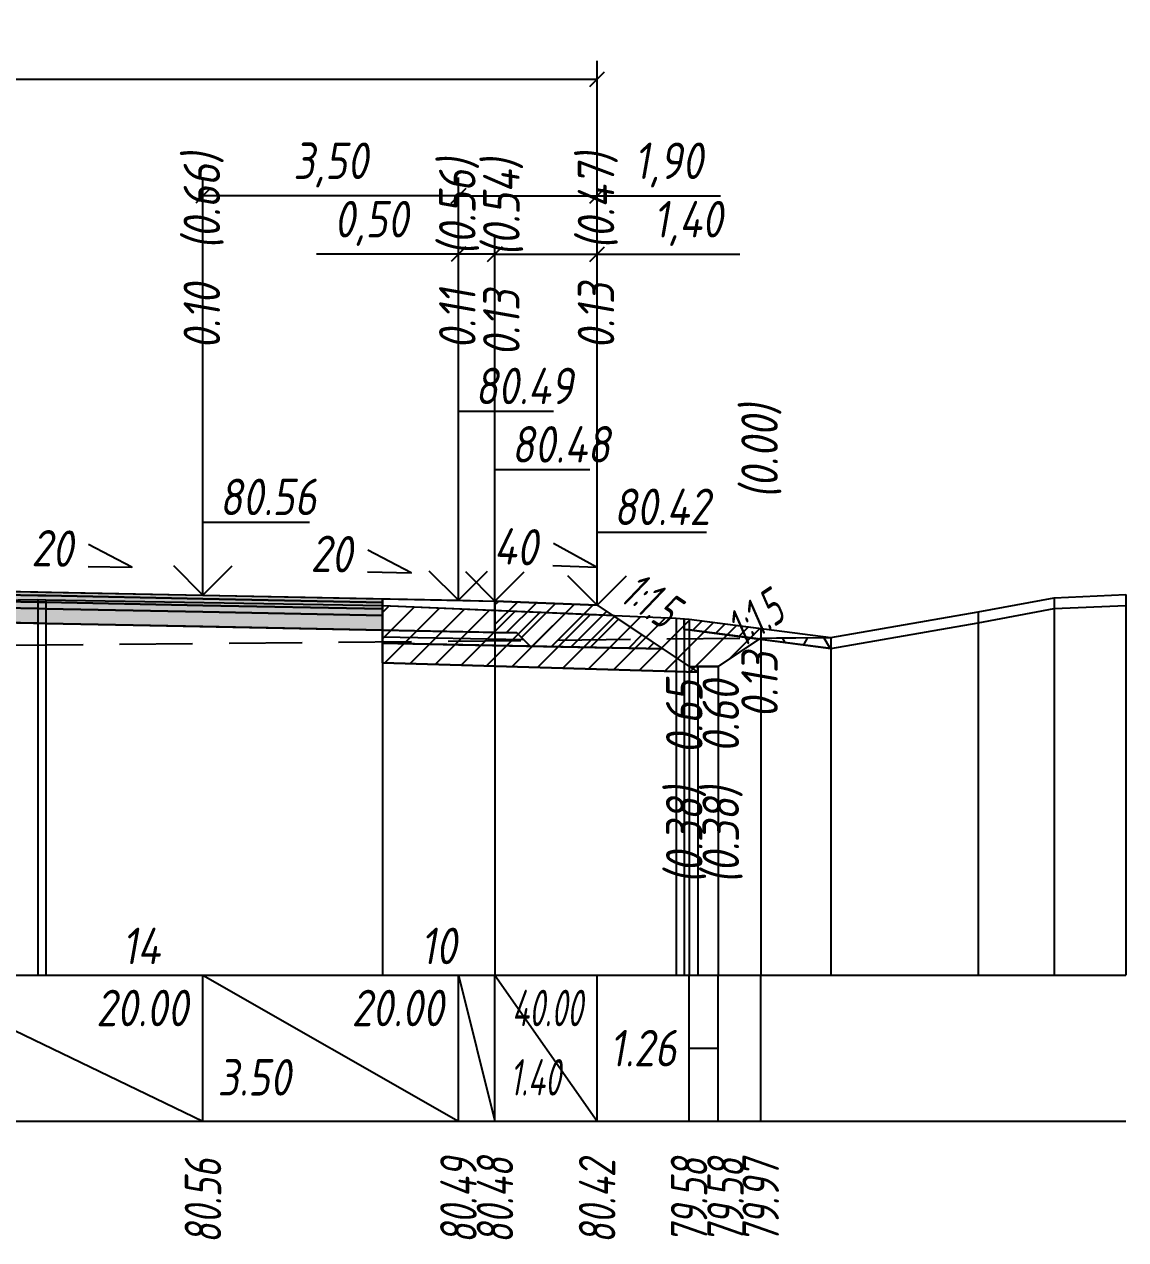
# Model space of a CAD drawing. Extents: x -717 to 1451, y -133302 to 233.
# Drawn here: x 166.3 to 241.7, y -22696.1 to -22612.9 of the extents above; entities that cross this region are included whole.
import ezdxf
from ezdxf.enums import TextEntityAlignment as Align

# ---------------------------------------------------------------- set-up
doc = ezdxf.new("R2010")
doc.units = 0
doc.linetypes.add('штриховая', pattern=[0.75, 0.5, -0.25])
for name, color, linetype in [('Интерполированный поперечник', 2, 'Continuous'), ('Код_514', 1, 'Continuous'), ('Контур_0', 7, 'Continuous'), ('Контур_2521', 7, 'Continuous'), ('Контур_2564', 7, 'Continuous'), ('Контур_2660', 7, 'Continuous'), ('Контур_2665', 7, 'Continuous'), ('Контур_400', 7, 'Continuous'), ('Контур_508', 7, 'Continuous'), ('Контур_512', 7, 'Continuous'), ('Контур_513', 7, 'Continuous'), ('Контур_818', 7, 'Continuous'), ('Красный поперечник', 1, 'Continuous'), ('Объём_2501', 7, 'Continuous'), ('Объём_2564', 7, 'Continuous'), ('Объём_2650', 7, 'Continuous'), ('Объём_2660', 7, 'Continuous'), ('Объём_2661', 7, 'Continuous'), ('Объём_2662', 7, 'Continuous'), ('Объём_2663', 7, 'Continuous'), ('Объём_2664', 7, 'Continuous'), ('Объём_2665', 7, 'Continuous'), ('Объём_2666', 7, 'Continuous'), ('Объём_2667', 7, 'Continuous'), ('Объём_2668', 7, 'Continuous'), ('Объём_2669', 7, 'Continuous'), ('Объём_2675', 7, 'Continuous'), ('Объём_2753', 7, 'Continuous'), ('Откосы', 7, 'Continuous'), ('Отметки покрытия', 7, 'Continuous'), ('Рабочие отметки', 7, 'Continuous'), ('Рабочие отметки доп.', 7, 'Continuous'), ('Слои выравнивания', 7, 'Continuous'), ('Таблица', 7, 'Continuous'), ('Уклоны проезжей части', 7, 'Continuous'), ('Черный поперечник', 3, 'Continuous')]:
    doc.layers.add(name, color=color, linetype=linetype)
for name, color, linetype, true_color in [('Контур_2540', 2, 'Continuous', 0xffff00), ('Контур_2560', 2, 'Continuous', 0xffff00), ('Контур_2561', 7, 'Continuous', 0xff8040), ('Контур_2562', 3, 'Continuous', 0x00ff00), ('Контур_2563', 7, 'Continuous', 0xff8000), ('Контур_2570', 7, 'Continuous', 0x80ff00), ('Контур_2725', 7, 'Continuous', 0x323232), ('Контур_2736', 4, 'Continuous', 0x00ffff), ('Контур_2737', 4, 'Continuous', 0x00ffff), ('Контур_2738', 4, 'Continuous', 0x00ffff), ('Контур_2739', 4, 'Continuous', 0x00ffff), ('Контур_2741', 4, 'Continuous', 0x00ffff), ('Контур_2742', 4, 'Continuous', 0x00ffff), ('Контур_2743', 4, 'Continuous', 0x00ffff), ('Контур_2744', 7, 'Continuous', 0xa4ffff), ('Контур_2745', 7, 'Continuous', 0xa4ffff), ('Контур_2747', 4, 'Continuous', 0x00ffff), ('Контур_2748', 4, 'Continuous', 0x00ffff), ('Контур_2749', 4, 'Continuous', 0x00ffff), ('Контур_2750', 4, 'Continuous', 0x00ffff), ('Контур_2751', 4, 'Continuous', 0x00ffff), ('Контур_2752', 4, 'Continuous', 0x00ffff), ('Контур_2760', 7, 'Continuous', 0x323232), ('Контур_2761', 7, 'Continuous', 0x323232), ('Контур_2762', 7, 'Continuous', 0x323232), ('Контур_2763', 7, 'Continuous', 0x323232), ('Контур_402', 7, 'Continuous', 0xff6464), ('Контур_703', 4, 'Continuous', 0x00ffff), ('Контур_705', 4, 'Continuous', 0x00ffff), ('Контур_707', 4, 'Continuous', 0x00ffff), ('Контур_720', 131, 'Continuous', 0xaaffff), ('Объём_2500', 7, 'Continuous', 0xc0c0c0), ('Объём_2520', 7, 'Continuous', 0x80ffff), ('Объём_2540', 2, 'Continuous', 0xffff00), ('Объём_2560', 2, 'Continuous', 0xffff00), ('Объём_2561', 7, 'Continuous', 0xff8040), ('Объём_2562', 3, 'Continuous', 0x00ff00), ('Объём_2563', 7, 'Continuous', 0xff8000), ('Объём_2570', 7, 'Continuous', 0x80ff00), ('Объём_2600', 7, 'Continuous', 0x808000), ('Объём_2746', 2, 'Continuous', 0xffff00)]:
    doc.layers.add(name, color=color, linetype=linetype, true_color=true_color)
doc.styles.get("Standard").update_dxf_attribs({"font": 'txt', "height": 2.5})
doc.styles.add('М', font='romand.shx', dxfattribs={"width": 0.8, "oblique": 10, "height": 2.5})
doc.dimstyles.new('ISO-25', dxfattribs={"dimtxt": 2.5, "dimasz": 2.5, "dimexe": 1.25, "dimexo": 0.625, "dimtad": 1, "dimtxsty": 'Standard', "dimcen": 2.5, "dimadec": 0, "dimazin": 0, "dimtfac": 1, "dimtmove": 0, "dimatfit": 3, "dimfxl": 1, "dimarcsym": 0})

# ---------------------------------------------------------------- blocks, each defined once
blk = doc.blocks.new('_Oblique')
at = {"color": 0, "linetype": 'ByBlock', "lineweight": -2}
blk.add_line((-0.5, -0.5), (0.5, 0.5), dxfattribs=at)
blk = doc.blocks.new('*D545')
at = {"color": 0, "lineweight": -2, "transparency": 16777216}
for p, q in [((198.517, -22651.807), (198.517, -22627.367)), ((205.517, -22652.087), (205.517, -22627.367)), ((198.517, -22628.617), (205.517, -22628.617)), ((205.517, -22628.617), (215.289, -22628.617))]:
    blk.add_line(p, q, dxfattribs=at)
at = {"layer": 'Defpoints', "color": 0, "transparency": 16777216}
for p in [(205.517, -22628.617), (198.517, -22652.432), (205.517, -22652.712)]:
    blk.add_point(p, dxfattribs=at)
at = {"color": 0, "lineweight": -2, "transparency": 16777216, "rotation": 180}
blk.add_blockref('_Oblique', (198.517, -22628.617), dxfattribs=at)
at = {"color": 0, "lineweight": -2, "transparency": 16777216}
blk.add_blockref('_Oblique', (205.517, -22628.617), dxfattribs=at)
at = {"color": 0, "transparency": 16777216, "insert": (211.749, -22626.504), "char_height": 2.5, "width": 8.75, "attachment_point": 5, "style": 'М'}
blk.add_mtext('1,40', dxfattribs=at)
blk = doc.blocks.new('*D547')
at = {"color": 0, "lineweight": -2, "transparency": 16777216}
for p, q in [((196.017, -22651.757), (196.017, -22627.367)), ((198.517, -22651.807), (198.517, -22627.367)), ((196.017, -22628.617), (186.289, -22628.617)), ((198.517, -22628.617), (196.017, -22628.617))]:
    blk.add_line(p, q, dxfattribs=at)
at = {"layer": 'Defpoints', "color": 0, "transparency": 16777216}
for p in [(198.517, -22628.617), (196.017, -22652.382), (198.517, -22652.432)]:
    blk.add_point(p, dxfattribs=at)
at = {"color": 0, "lineweight": -2, "transparency": 16777216, "rotation": 180}
blk.add_blockref('_Oblique', (196.017, -22628.617), dxfattribs=at)
at = {"color": 0, "lineweight": -2, "transparency": 16777216}
blk.add_blockref('_Oblique', (198.517, -22628.617), dxfattribs=at)
at = {"color": 0, "transparency": 16777216, "insert": (190.051, -22626.504), "char_height": 2.5, "width": 9.16667, "attachment_point": 5, "style": 'М'}
blk.add_mtext('0,50', dxfattribs=at)
blk = doc.blocks.new('*D549')
at = {"color": 0, "lineweight": -2, "transparency": 16777216}
for p, q in [((178.517, -22651.407), (178.517, -22623.367)), ((196.017, -22651.757), (196.017, -22623.367)), ((196.017, -22624.617), (178.517, -22624.617))]:
    blk.add_line(p, q, dxfattribs=at)
at = {"layer": 'Defpoints', "color": 0, "transparency": 16777216}
for p in [(178.517, -22624.617), (178.517, -22652.032), (196.017, -22652.382)]:
    blk.add_point(p, dxfattribs=at)
at = {"color": 0, "lineweight": -2, "transparency": 16777216, "rotation": 180}
blk.add_blockref('_Oblique', (178.517, -22624.617), dxfattribs=at)
at = {"color": 0, "lineweight": -2, "transparency": 16777216}
blk.add_blockref('_Oblique', (196.017, -22624.617), dxfattribs=at)
at = {"color": 0, "transparency": 16777216, "insert": (187.267, -22622.504), "char_height": 2.5, "width": 9.58333, "attachment_point": 5, "style": 'М'}
blk.add_mtext('3,50', dxfattribs=at)
blk = doc.blocks.new('*D550')
at = {"color": 0, "lineweight": -2, "transparency": 16777216}
for p, q in [((196.017, -22651.757), (196.017, -22623.367)), ((205.517, -22652.087), (205.517, -22623.367)), ((196.017, -22624.617), (205.517, -22624.617)), ((205.517, -22624.617), (213.957, -22624.617))]:
    blk.add_line(p, q, dxfattribs=at)
at = {"layer": 'Defpoints', "color": 0, "transparency": 16777216}
for p in [(196.017, -22624.617), (196.017, -22652.382), (205.517, -22652.712)]:
    blk.add_point(p, dxfattribs=at)
at = {"color": 0, "lineweight": -2, "transparency": 16777216, "rotation": 180}
blk.add_blockref('_Oblique', (196.017, -22624.617), dxfattribs=at)
at = {"color": 0, "lineweight": -2, "transparency": 16777216}
blk.add_blockref('_Oblique', (205.517, -22624.617), dxfattribs=at)
at = {"color": 0, "transparency": 16777216, "insert": (210.417, -22622.504), "char_height": 2.5, "width": 8.75, "attachment_point": 5, "style": 'М'}
blk.add_mtext('1,90', dxfattribs=at)
blk = doc.blocks.new('*D552')
at = {"color": 0, "lineweight": -2, "transparency": 16777216}
for p, q in [((110.017, -22652.087), (110.017, -22615.367)), ((205.517, -22652.087), (205.517, -22615.367)), ((110.017, -22616.617), (205.517, -22616.617))]:
    blk.add_line(p, q, dxfattribs=at)
at = {"layer": 'Defpoints', "color": 0, "transparency": 16777216}
for p in [(205.517, -22616.617), (110.017, -22652.712), (205.517, -22652.712)]:
    blk.add_point(p, dxfattribs=at)
at = {"color": 0, "lineweight": -2, "transparency": 16777216, "rotation": 180}
blk.add_blockref('_Oblique', (110.017, -22616.617), dxfattribs=at)
at = {"color": 0, "lineweight": -2, "transparency": 16777216}
blk.add_blockref('_Oblique', (205.517, -22616.617), dxfattribs=at)
at = {"color": 0, "transparency": 16777216, "insert": (157.767, -22614.504), "char_height": 2.5, "width": 10.41667, "attachment_point": 5, "style": 'М'}
blk.add_mtext('19,10', dxfattribs=at)

msp = doc.modelspace()

# ---------------------------------------------------------------- hatches: boundary and pattern name
at = {"layer": 'Объём_2563'}
h = msp.add_hatch(dxfattribs=at)
h.set_pattern_fill('ANSI31', color=256, scale=0.3)
h.paths.add_polyline_path([(200.936, -22655.468), (200.017, -22654.55), (198.517, -22654.52), (198.517, -22652.37), (205.517, -22652.65), (210.017, -22655.65)])
at = {"layer": 'Объём_2570'}
h = msp.add_hatch(dxfattribs=at)
h.set_pattern_fill('ANSI31', color=256, scale=0.2)
h.paths.add_polyline_path([(211.815, -22653.605), (216.72, -22654.242), (216.72, -22654.992), (211.815, -22654.355), (211.484, -22654.333), (211.484, -22653.583)])
at = {"layer": 'Объём_2600'}
h = msp.add_hatch(dxfattribs=at)
h.set_pattern_fill('ANSI31', color=6, scale=0.4)
h.paths.add_polyline_path([(213.814, -22656.848), (212.409, -22656.848), (212.409, -22657.244), (190.812, -22656.596), (190.812, -22652.667), (210.936, -22653.539), (211.484, -22653.583), (211.484, -22654.333), (211.815, -22654.355), (216.618, -22654.978)])
h = msp.add_hatch(dxfattribs=at)
h.set_pattern_fill('HONEY', color=5, scale=0.3)
h.paths.add_polyline_path([(216.72, -22654.911), (221.52, -22654.865), (221.52, -22655.615), (216.618, -22654.978)])
at = {"layer": 'Слои выравнивания'}
for color, points in [(2, [(157.767, -22651.555), (162.486, -22651.649), (167.21, -22651.743), (167.76, -22651.754), (178.517, -22651.97), (190.812, -22652.216), (190.812, -22652.466), (178.517, -22652.22), (167.76, -22652.004), (167.21, -22651.993), (162.486, -22651.899), (157.767, -22651.805)]), (3, [(157.767, -22651.805), (162.486, -22651.899), (167.21, -22651.993), (167.76, -22652.004), (178.517, -22652.22), (190.812, -22652.466), (190.812, -22652.916), (178.517, -22652.67), (167.76, -22652.454), (167.21, -22652.443), (162.486, -22652.349), (157.767, -22652.255)]), (4, [(157.767, -22652.255), (162.486, -22652.349), (167.21, -22652.443), (167.76, -22652.454), (178.517, -22652.67), (190.812, -22652.916), (190.812, -22653.366), (178.517, -22653.12), (167.76, -22652.904), (167.21, -22652.893), (162.486, -22652.799), (157.767, -22652.705)]), (5, [(157.767, -22652.705), (162.486, -22652.799), (167.21, -22652.893), (167.76, -22652.904), (178.517, -22653.12), (190.812, -22653.366), (190.812, -22654.366), (178.517, -22654.12), (167.76, -22653.904), (167.21, -22653.893), (162.486, -22653.799), (157.767, -22653.705)])]:
    msp.add_hatch(color=color, dxfattribs=at).paths.add_polyline_path(points)

# ---------------------------------------------------------------- linework, layer by layer
at = {"layer": 'Интерполированный поперечник', "linetype": 'штриховая', "ltscale": 10, "flags": 128}
msp.add_lwpolyline([(105.305, -22655.965), (221.52, -22654.865)], dxfattribs=at)
at = {"layer": 'Код_514'}
for p, q in [((157.767, -22678), (178.517, -22688)), ((178.517, -22688), (178.517, -22678)), ((178.517, -22678), (196.017, -22688)), ((196.017, -22688), (196.017, -22678)), ((196.017, -22678), (198.517, -22688)), ((198.517, -22688), (198.517, -22678)), ((198.517, -22678), (205.517, -22688)), ((205.517, -22688), (205.517, -22678)), ((211.814, -22688), (211.814, -22678)), ((213.814, -22688), (213.814, -22678)), ((216.72, -22688), (216.72, -22678)), ((211.814, -22683), (213.814, -22683))]:
    msp.add_line(p, q, dxfattribs=at)
at = {"layer": 'Контур_0', "flags": 128}
for points in [[(190.812, -22652.216), (198.517, -22652.37), (198.517, -22654.52), (190.812, -22654.366), (190.812, -22652.216), (190.812, -22652.216)], [(205.517, -22652.65), (209.018, -22654.984), (209.018, -22654.984), (209.018, -22654.984), (209.018, -22654.984), (209.018, -22654.984), (209.018, -22654.984), (209.018, -22654.984), (209.018, -22654.984), (209.018, -22654.984), (209.018, -22654.984), (209.018, -22654.984), (209.018, -22654.984), (209.018, -22654.984), (209.018, -22654.984), (211.814, -22656.848)], [(205.517, -22652.65), (209.018, -22654.984), (209.018, -22654.984), (209.018, -22654.984), (209.018, -22654.984), (209.018, -22654.984), (209.018, -22654.984), (209.018, -22654.984), (209.018, -22654.984), (209.018, -22654.984), (209.018, -22654.984), (209.018, -22654.984), (209.018, -22654.984), (209.018, -22654.984), (209.018, -22654.984), (211.814, -22656.848), (213.814, -22656.848), (216.72, -22654.911), (216.72, -22654.911), (216.72, -22654.911), (216.72, -22654.911), (216.72, -22654.911), (216.72, -22654.911), (216.72, -22654.911), (216.72, -22654.911), (216.72, -22654.911), (216.72, -22654.911), (216.72, -22654.911), (216.72, -22654.911), (216.72, -22654.911)], [(198.517, -22655.42), (190.812, -22655.266), (190.812, -22654.366), (200.017, -22654.55), (200.936, -22655.468), (198.517, -22655.42), (198.517, -22655.42)], [(198.517, -22654.52), (200.017, -22654.55), (200.936, -22655.468), (210.017, -22655.65)]]:
    msp.add_lwpolyline(points, dxfattribs=at)
at = {"layer": 'Контур_2521', "color": 250, "flags": 128}
msp.add_lwpolyline([(190.812, -22654.816), (200.476, -22655.009)], dxfattribs=at)
at = {"layer": 'Контур_2540', "flags": 128}
msp.add_lwpolyline([(196.017, -22655.37), (210.017, -22655.65), (212.409, -22657.244), (190.812, -22656.596), (190.812, -22655.266), (196.017, -22655.37), (196.017, -22655.37)], dxfattribs=at)
at = {"layer": 'Контур_2560', "flags": 128}
msp.add_lwpolyline([(198.517, -22652.37), (205.517, -22652.65), (205.517, -22652.65), (205.517, -22652.65)], dxfattribs=at)
at = {"layer": 'Контур_2561', "flags": 128}
msp.add_lwpolyline([(198.517, -22652.37), (198.517, -22652.37), (205.517, -22652.65), (205.517, -22652.65), (198.517, -22652.37)], dxfattribs=at)
at = {"layer": 'Контур_2562', "flags": 128}
msp.add_lwpolyline([(205.517, -22652.65), (205.517, -22652.65), (205.517, -22652.65), (205.517, -22652.65), (205.517, -22652.65)], dxfattribs=at)
at = {"layer": 'Контур_2563', "flags": 128}
msp.add_lwpolyline([(200.936, -22655.468), (200.017, -22654.55), (198.517, -22654.52), (198.517, -22652.37), (205.517, -22652.65), (210.017, -22655.65), (200.936, -22655.468), (200.936, -22655.468)], dxfattribs=at)
at = {"layer": 'Контур_2564', "flags": 128}
msp.add_lwpolyline([(198.517, -22652.37), (205.517, -22652.65)], dxfattribs=at)
at = {"layer": 'Контур_2570', "flags": 128}
msp.add_lwpolyline([(80, -22658.75), (84.953, -22658.539), (100.752, -22657.15), (105.305, -22656.715), (105.305, -22656.715), (107.113, -22656.434), (118.043, -22654.621), (119.331, -22654.422), (119.331, -22653.672), (142.821, -22652.68), (142.895, -22652.676), (157.767, -22652.428), (167.21, -22652.27), (167.76, -22652.281), (190.812, -22652.667), (210.936, -22653.539), (211.484, -22653.583), (211.484, -22654.333), (211.815, -22654.355), (221.52, -22655.615), (221.52, -22655.615), (231.625, -22653.868), (236.819, -22652.892), (241.72, -22652.68)], dxfattribs=at)
at = {"layer": 'Контур_2660', "flags": 128}
msp.add_lwpolyline([(190.812, -22656.596), (212.409, -22657.244)], dxfattribs=at)
at = {"layer": 'Контур_2665', "flags": 128}
msp.add_lwpolyline([(205.517, -22652.65), (205.517, -22652.65)], dxfattribs=at)
at = {"layer": 'Контур_2725', "flags": 128}
msp.add_lwpolyline([(142.895, -22654.002), (157.767, -22653.705), (162.486, -22653.799), (167.21, -22653.893), (167.76, -22653.904), (178.517, -22654.12), (190.812, -22654.366)], dxfattribs=at)
at = {"layer": 'Контур_2736', "flags": 128}
for points in [[(205.517, -22652.65), (209.018, -22654.984)], [(209.018, -22654.984), (211.814, -22656.848)]]:
    msp.add_lwpolyline(points, dxfattribs=at)
at = {"layer": 'Контур_2737', "flags": 128}
msp.add_lwpolyline([(209.018, -22654.984), (209.018, -22654.984)], dxfattribs=at)
at = {"layer": 'Контур_2738', "flags": 128}
msp.add_lwpolyline([(209.018, -22654.984), (209.018, -22654.984)], dxfattribs=at)
at = {"layer": 'Контур_2739', "flags": 128}
msp.add_lwpolyline([(209.018, -22654.984), (209.018, -22654.984)], dxfattribs=at)
at = {"layer": 'Контур_2741', "flags": 128}
msp.add_lwpolyline([(216.72, -22654.911), (216.72, -22654.911)], dxfattribs=at)
at = {"layer": 'Контур_2742', "flags": 128}
msp.add_lwpolyline([(216.72, -22654.911), (216.72, -22654.911)], dxfattribs=at)
at = {"layer": 'Контур_2743', "flags": 128}
msp.add_lwpolyline([(216.72, -22654.911), (216.72, -22654.911)], dxfattribs=at)
at = {"layer": 'Контур_2744', "flags": 128}
msp.add_lwpolyline([(216.72, -22654.911), (216.72, -22654.911)], dxfattribs=at)
msp.add_lwpolyline([(216.72, -22654.911), (216.72, -22654.911)], dxfattribs=at)
msp.add_lwpolyline([(216.72, -22654.911), (216.72, -22654.911)], dxfattribs=at)
msp.add_lwpolyline([(216.72, -22654.911), (216.72, -22654.911)], dxfattribs=at)
msp.add_lwpolyline([(216.72, -22654.911), (216.72, -22654.911)], dxfattribs=at)
msp.add_lwpolyline([(216.72, -22654.911), (216.72, -22654.911)], dxfattribs=at)
at = {"layer": 'Контур_2745', "flags": 128}
msp.add_lwpolyline([(209.018, -22654.984), (209.018, -22654.984)], dxfattribs=at)
msp.add_lwpolyline([(209.018, -22654.984), (209.018, -22654.984)], dxfattribs=at)
msp.add_lwpolyline([(209.018, -22654.984), (209.018, -22654.984)], dxfattribs=at)
msp.add_lwpolyline([(209.018, -22654.984), (209.018, -22654.984)], dxfattribs=at)
msp.add_lwpolyline([(209.018, -22654.984), (209.018, -22654.984)], dxfattribs=at)
msp.add_lwpolyline([(209.018, -22654.984), (209.018, -22654.984)], dxfattribs=at)
at = {"layer": 'Контур_2747', "flags": 128}
msp.add_lwpolyline([(209.018, -22654.984), (209.018, -22654.984)], dxfattribs=at)
at = {"layer": 'Контур_2748', "flags": 128}
msp.add_lwpolyline([(209.018, -22654.984), (209.018, -22654.984)], dxfattribs=at)
at = {"layer": 'Контур_2749', "flags": 128}
msp.add_lwpolyline([(209.018, -22654.984), (209.018, -22654.984)], dxfattribs=at)
at = {"layer": 'Контур_2750', "flags": 128}
msp.add_lwpolyline([(216.72, -22654.911), (216.72, -22654.911)], dxfattribs=at)
at = {"layer": 'Контур_2751', "flags": 128}
msp.add_lwpolyline([(216.72, -22654.911), (216.72, -22654.911)], dxfattribs=at)
at = {"layer": 'Контур_2752', "flags": 128}
msp.add_lwpolyline([(216.72, -22654.911), (216.72, -22654.911)], dxfattribs=at)
at = {"layer": 'Контур_2760', "flags": 128}
msp.add_lwpolyline([(142.895, -22651.852), (157.767, -22651.555), (162.486, -22651.649), (167.21, -22651.743), (167.76, -22651.754), (178.517, -22651.97), (190.812, -22652.216)], dxfattribs=at)
at = {"layer": 'Контур_2761', "flags": 128}
msp.add_lwpolyline([(142.895, -22652.102), (157.767, -22651.805), (162.486, -22651.899), (167.21, -22651.993), (167.76, -22652.004), (178.517, -22652.22), (190.812, -22652.466)], dxfattribs=at)
at = {"layer": 'Контур_2762', "flags": 128}
msp.add_lwpolyline([(142.895, -22652.552), (157.767, -22652.255), (162.486, -22652.349), (167.21, -22652.443), (167.76, -22652.454), (178.517, -22652.67), (190.812, -22652.916)], dxfattribs=at)
at = {"layer": 'Контур_2763', "flags": 128}
msp.add_lwpolyline([(142.895, -22653.002), (157.767, -22652.705), (162.486, -22652.799), (167.21, -22652.893), (167.76, -22652.904), (178.517, -22653.12), (190.812, -22653.366)], dxfattribs=at)
at = {"layer": 'Контур_400', "flags": 128}
msp.add_lwpolyline([(157.767, -22651.555), (178.517, -22651.97), (196.017, -22652.32), (196.017, -22652.32), (196.017, -22652.32), (196.017, -22652.32), (196.017, -22652.32), (196.017, -22652.32), (198.517, -22652.37)], dxfattribs=at)
at = {"layer": 'Контур_402', "flags": 128}
msp.add_lwpolyline([(105, -22657.188), (142.895, -22656.051), (142.895, -22654.002), (157.767, -22653.705), (190.812, -22654.366), (190.812, -22656.596), (212.409, -22657.244)], dxfattribs=at)
at = {"layer": 'Контур_508', "flags": 128}
msp.add_lwpolyline([(105, -22657.188), (142.895, -22656.051), (142.895, -22654.002), (157.767, -22653.705), (190.812, -22654.366), (190.812, -22656.596), (212.409, -22657.244), (212.409, -22656.848), (213.814, -22656.848), (216.72, -22654.911)], dxfattribs=at)
at = {"layer": 'Контур_512', "flags": 128}
msp.add_lwpolyline([(190.812, -22656.596), (212.409, -22657.244), (212.409, -22656.848), (213.814, -22656.848), (216.72, -22654.911)], dxfattribs=at)
at = {"layer": 'Контур_513', "flags": 128}
msp.add_lwpolyline([(105, -22657.188), (142.895, -22656.051), (142.895, -22654.002), (157.767, -22653.705), (190.812, -22654.366), (190.812, -22656.596), (212.409, -22657.244), (212.409, -22656.848), (213.814, -22656.848), (216.72, -22654.911)], dxfattribs=at)
at = {"layer": 'Контур_703', "flags": 128}
msp.add_lwpolyline([(205.517, -22652.65), (209.018, -22654.984)], dxfattribs=at)
at = {"layer": 'Контур_705', "flags": 128}
msp.add_lwpolyline([(209.018, -22654.984), (209.018, -22654.984)], dxfattribs=at)
at = {"layer": 'Контур_707', "flags": 128}
msp.add_lwpolyline([(213.814, -22656.848), (216.72, -22654.911)], dxfattribs=at)
at = {"layer": 'Контур_720', "flags": 128}
msp.add_lwpolyline([(211.814, -22656.848), (213.814, -22656.848)], dxfattribs=at)
at = {"layer": 'Контур_818', "flags": 128}
msp.add_lwpolyline([(105, -22656.744), (105.305, -22656.715), (105.305, -22656.715), (107.113, -22656.434), (118.043, -22654.621), (119.331, -22654.422), (119.331, -22653.672), (142.821, -22652.68), (142.895, -22652.676), (157.767, -22652.428), (167.21, -22652.27), (167.76, -22652.281), (190.812, -22652.667), (210.936, -22653.539), (211.484, -22653.583), (211.484, -22654.333), (211.815, -22654.355), (216.72, -22654.992)], dxfattribs=at)
at = {"layer": 'Красный поперечник'}
for p, q in [((157.767, -22651.555), (178.517, -22651.97)), ((178.517, -22651.97), (196.017, -22652.32)), ((196.017, -22652.32), (198.517, -22652.37)), ((198.517, -22652.37), (205.517, -22652.65)), ((205.517, -22652.65), (211.814, -22656.848)), ((213.814, -22656.848), (216.72, -22654.911)), ((216.72, -22654.911), (216.72, -22678)), ((190.812, -22656.596), (190.812, -22678)), ((211.814, -22656.848), (213.814, -22656.848)), ((212.409, -22656.848), (212.409, -22678)), ((212.409, -22657.244), (212.409, -22678)), ((213.814, -22656.848), (213.814, -22678))]:
    msp.add_line(p, q, dxfattribs=at)
at = {"layer": 'Объём_2500', "flags": 128}
msp.add_lwpolyline([(190.812, -22652.216), (198.517, -22652.37), (198.517, -22654.52), (190.812, -22654.366), (190.812, -22652.216), (190.812, -22652.216)], dxfattribs=at)
at = {"layer": 'Объём_2501', "flags": 128}
msp.add_lwpolyline([(157.767, -22651.555), (178.517, -22651.97), (196.017, -22652.32), (196.017, -22652.32), (196.017, -22652.32), (196.017, -22652.32), (196.017, -22652.32), (196.017, -22652.32), (198.517, -22652.37)], dxfattribs=at)
at = {"layer": 'Объём_2520', "color": 250, "flags": 128}
msp.add_lwpolyline([(198.517, -22655.42), (190.812, -22655.266), (190.812, -22654.366), (200.017, -22654.55), (200.936, -22655.468), (198.517, -22655.42), (198.517, -22655.42)], dxfattribs=at)
at = {"layer": 'Объём_2540', "flags": 128}
msp.add_lwpolyline([(196.017, -22655.37), (210.017, -22655.65), (212.409, -22657.244), (190.812, -22656.596), (190.812, -22655.266), (196.017, -22655.37), (196.017, -22655.37)], dxfattribs=at)
at = {"layer": 'Объём_2560', "flags": 128}
msp.add_lwpolyline([(198.517, -22652.37), (205.517, -22652.65), (205.517, -22652.65), (205.517, -22652.65)], dxfattribs=at)
at = {"layer": 'Объём_2561', "flags": 128}
msp.add_lwpolyline([(198.517, -22652.37), (198.517, -22652.37), (205.517, -22652.65), (205.517, -22652.65), (198.517, -22652.37)], dxfattribs=at)
at = {"layer": 'Объём_2562', "flags": 128}
msp.add_lwpolyline([(205.517, -22652.65), (205.517, -22652.65), (205.517, -22652.65), (205.517, -22652.65), (205.517, -22652.65)], dxfattribs=at)
at = {"layer": 'Объём_2563', "color": 250, "flags": 128}
msp.add_lwpolyline([(200.936, -22655.468), (200.017, -22654.55), (198.517, -22654.52), (198.517, -22652.37), (205.517, -22652.65), (210.017, -22655.65), (200.936, -22655.468), (200.936, -22655.468)], dxfattribs=at)
at = {"layer": 'Объём_2564', "flags": 128}
msp.add_lwpolyline([(198.517, -22652.37), (205.517, -22652.65)], dxfattribs=at)
at = {"layer": 'Объём_2570', "flags": 128}
msp.add_lwpolyline([(211.815, -22653.605), (216.72, -22654.242), (216.72, -22654.992), (211.815, -22654.355), (211.484, -22654.333), (211.484, -22653.583), (211.815, -22653.605), (211.815, -22653.605)], dxfattribs=at)
at = {"layer": 'Объём_2600', "color": 5, "flags": 128}
msp.add_lwpolyline([(216.72, -22654.911), (221.52, -22654.865), (221.52, -22655.615), (216.618, -22654.978), (216.72, -22654.911), (216.72, -22654.911)], dxfattribs=at)
at = {"layer": 'Объём_2650', "color": 6, "flags": 128}
msp.add_lwpolyline([(213.814, -22656.848), (212.409, -22656.848), (212.409, -22657.244), (190.812, -22656.596), (190.812, -22652.667), (210.936, -22653.539), (211.484, -22653.583), (211.484, -22654.333), (211.815, -22654.355), (216.618, -22654.978), (213.814, -22656.848), (213.814, -22656.848)], dxfattribs=at)
at = {"layer": 'Объём_2660', "flags": 128}
msp.add_lwpolyline([(190.812, -22656.596), (212.409, -22657.244)], dxfattribs=at)
at = {"layer": 'Объём_2661', "flags": 128}
msp.add_lwpolyline([(205.517, -22652.65), (209.018, -22654.984), (211.814, -22656.848)], dxfattribs=at)
at = {"layer": 'Объём_2662', "flags": 128}
msp.add_lwpolyline([(213.814, -22656.848), (216.72, -22654.911)], dxfattribs=at)
at = {"layer": 'Объём_2663', "flags": 128}
msp.add_lwpolyline([(211.814, -22656.848), (213.814, -22656.848)], dxfattribs=at)
at = {"layer": 'Объём_2664', "flags": 128}
msp.add_lwpolyline([(211.814, -22656.848), (213.814, -22656.848)], dxfattribs=at)
at = {"layer": 'Объём_2665', "flags": 128}
msp.add_lwpolyline([(205.517, -22652.65), (205.517, -22652.65)], dxfattribs=at)
at = {"layer": 'Объём_2666', "flags": 128}
for points in [[(205.517, -22652.65), (209.018, -22654.984)], [(209.018, -22654.984), (211.814, -22656.848)]]:
    msp.add_lwpolyline(points, dxfattribs=at)
at = {"layer": 'Объём_2667', "flags": 128}
for points in [[(209.018, -22654.984), (209.018, -22654.984)], [(216.72, -22654.911), (216.72, -22654.911)]]:
    msp.add_lwpolyline(points, dxfattribs=at)
at = {"layer": 'Объём_2668', "flags": 128}
for points in [[(209.018, -22654.984), (209.018, -22654.984)], [(216.72, -22654.911), (216.72, -22654.911)]]:
    msp.add_lwpolyline(points, dxfattribs=at)
at = {"layer": 'Объём_2669', "flags": 128}
for points in [[(209.018, -22654.984), (209.018, -22654.984)], [(216.72, -22654.911), (216.72, -22654.911)]]:
    msp.add_lwpolyline(points, dxfattribs=at)
at = {"layer": 'Объём_2675', "flags": 128}
for points in [[(209.018, -22654.984), (209.018, -22654.984)], [(209.018, -22654.984), (209.018, -22654.984)], [(209.018, -22654.984), (209.018, -22654.984)], [(209.018, -22654.984), (209.018, -22654.984)], [(209.018, -22654.984), (209.018, -22654.984)], [(209.018, -22654.984), (209.018, -22654.984)], [(216.72, -22654.911), (216.72, -22654.911)], [(216.72, -22654.911), (216.72, -22654.911)], [(216.72, -22654.911), (216.72, -22654.911)], [(216.72, -22654.911), (216.72, -22654.911)], [(216.72, -22654.911), (216.72, -22654.911)], [(216.72, -22654.911), (216.72, -22654.911)]]:
    msp.add_lwpolyline(points, dxfattribs=at)
at = {"layer": 'Объём_2746', "flags": 128}
msp.add_lwpolyline([(212.409, -22657.244), (190.812, -22656.596), (190.812, -22652.667), (206.567, -22653.35), (211.814, -22656.848), (212.409, -22656.848), (212.409, -22657.244), (212.409, -22657.244)], dxfattribs=at)
at = {"layer": 'Объём_2753', "flags": 128}
msp.add_lwpolyline([(190.812, -22652.216), (190.812, -22652.216)], dxfattribs=at)
at = {"layer": 'Откосы', "color": 1, "flags": 128}
for points in [[(170.655, -22649.995), (173.655, -22650.055), (170.685, -22648.496)], [(189.78, -22650.378), (192.78, -22650.438), (189.81, -22648.878)], [(202.474, -22649.928), (205.471, -22650.048), (202.534, -22648.429)]]:
    msp.add_lwpolyline(points, dxfattribs=at)
at = {"layer": 'Отметки покрытия', "color": 1}
for p, q in [((196.017, -22652.32), (196.017, -22639.37)), ((196.017, -22639.37), (202.517, -22639.37)), ((198.517, -22652.37), (198.517, -22643.37)), ((198.517, -22643.37), (205.017, -22643.37)), ((178.517, -22651.97), (178.517, -22646.97)), ((178.517, -22646.97), (185.817, -22646.97)), ((205.517, -22652.65), (205.517, -22647.65)), ((205.517, -22647.65), (213.017, -22647.65)), ((178.517, -22651.97), (176.517, -22649.97)), ((178.517, -22651.97), (180.517, -22649.97)), ((196.017, -22652.32), (194.017, -22650.32)), ((196.017, -22652.32), (198.017, -22650.32)), ((198.517, -22652.37), (196.517, -22650.37)), ((198.517, -22652.37), (200.517, -22650.37)), ((205.517, -22652.65), (203.517, -22650.65)), ((205.517, -22652.65), (207.517, -22650.65))]:
    msp.add_line(p, q, dxfattribs=at)
at = {"layer": 'Слои выравнивания'}
for p, q in [((190.812, -22652.216), (190.812, -22678)), ((198.517, -22652.37), (198.517, -22678))]:
    msp.add_line(p, q, dxfattribs=at)
at = {"layer": 'Слои выравнивания', "color": 2, "flags": 128}
msp.add_lwpolyline([(157.767, -22651.555), (162.486, -22651.649), (167.21, -22651.743), (167.76, -22651.754), (178.517, -22651.97), (190.812, -22652.216), (190.812, -22652.466), (178.517, -22652.22), (167.76, -22652.004), (167.21, -22651.993), (162.486, -22651.899), (157.767, -22651.805)], close=True, dxfattribs=at)
at = {"layer": 'Слои выравнивания', "color": 3, "flags": 128}
msp.add_lwpolyline([(157.767, -22651.805), (162.486, -22651.899), (167.21, -22651.993), (167.76, -22652.004), (178.517, -22652.22), (190.812, -22652.466), (190.812, -22652.916), (178.517, -22652.67), (167.76, -22652.454), (167.21, -22652.443), (162.486, -22652.349), (157.767, -22652.255)], close=True, dxfattribs=at)
at = {"layer": 'Слои выравнивания', "color": 4, "flags": 128}
msp.add_lwpolyline([(157.767, -22652.255), (162.486, -22652.349), (167.21, -22652.443), (167.76, -22652.454), (178.517, -22652.67), (190.812, -22652.916), (190.812, -22653.366), (178.517, -22653.12), (167.76, -22652.904), (167.21, -22652.893), (162.486, -22652.799), (157.767, -22652.705)], close=True, dxfattribs=at)
at = {"layer": 'Слои выравнивания', "color": 5, "flags": 128}
msp.add_lwpolyline([(157.767, -22652.705), (162.486, -22652.799), (167.21, -22652.893), (167.76, -22652.904), (178.517, -22653.12), (190.812, -22653.366), (190.812, -22654.366), (178.517, -22654.12), (167.76, -22653.904), (167.21, -22653.893), (162.486, -22653.799), (157.767, -22653.705)], close=True, dxfattribs=at)
at = {"layer": 'Таблица'}
for p, q in [((80, -22678), (241.72, -22678)), ((80, -22688), (241.72, -22688))]:
    msp.add_line(p, q, dxfattribs=at)
at = {"layer": 'Черный поперечник', "color": 7}
for p, q in [((167.21, -22652.27), (167.21, -22678)), ((167.76, -22652.281), (167.76, -22678)), ((236.819, -22652.142), (236.819, -22678)), ((241.72, -22651.93), (241.72, -22678)), ((190.812, -22652.667), (190.812, -22678)), ((231.625, -22653.118), (231.625, -22678)), ((210.936, -22653.539), (210.936, -22678)), ((211.484, -22653.583), (211.484, -22678)), ((211.815, -22653.605), (211.815, -22678)), ((221.52, -22654.865), (221.52, -22678))]:
    msp.add_line(p, q, dxfattribs=at)
at = {"layer": 'Черный поперечник', "flags": 128}
msp.add_lwpolyline([(80, -22658), (84.953, -22657.789), (100.752, -22656.4), (105.305, -22655.965), (107.113, -22655.684), (118.043, -22653.871), (119.331, -22653.672), (142.821, -22652.68), (142.895, -22652.676), (157.767, -22652.428), (167.21, -22652.27), (167.76, -22652.281), (190.812, -22652.667), (210.936, -22653.539), (211.484, -22653.583), (211.815, -22653.605), (221.52, -22654.865), (231.625, -22653.118), (236.819, -22652.142), (241.72, -22651.93)], dxfattribs=at)

# ---------------------------------------------------------------- texts
at = {"layer": 'Код_514', "style": 'М', "oblique": 10}
for s, width, p in [('20.00', 0.8, (177.517, -22679)), ('20.00', 0.8, (195.017, -22679)), ('40.00', 0.6, (204.517, -22679))]:
    msp.add_text(s, height=2.5, dxfattribs=dict(at, width=width)).set_placement(p, align=Align.TOP_RIGHT)
at = {"layer": 'Код_514', "style": 'М', "oblique": 10, "width": 0.8}
msp.add_text('1.26', height=2.5, dxfattribs=at).set_placement((208.666, -22683), align=Align.MIDDLE_CENTER)
at = {"layer": 'Код_514', "style": 'М', "oblique": 10}
for s, width, p in [('3.50', 0.8, (179.517, -22687)), ('1.40', 0.6, (199.517, -22687))]:
    msp.add_text(s, height=2.5, dxfattribs=dict(at, width=width)).set_placement(p, align=Align.BOTTOM_LEFT)
at = {"layer": 'Код_514', "style": 'М', "oblique": 10, "width": 0.7}
for s, p in [('80.56', (178.517, -22696.382)), ('80.49', (196.017, -22696.382)), ('80.48', (198.517, -22696.382)), ('80.42', (205.517, -22696.382)), ('79.58', (211.814, -22696.382)), ('79.58', (214.314, -22696.382)), ('79.97', (216.72, -22696.382))]:
    msp.add_text(s, height=2.5, rotation=90, dxfattribs=at).set_placement(p, align=Align.MIDDLE_LEFT)
at = {"layer": 'Отметки покрытия', "color": 1, "style": 'М', "oblique": 10, "width": 0.8}
for s, p in [('80.49', (197.158, -22639.638)), ('80.48', (199.658, -22643.638)), ('80.56', (179.658, -22647.238)), ('80.42', (206.658, -22647.918))]:
    msp.add_text(s, height=2.5, dxfattribs=at).set_placement(p, align=Align.BOTTOM_LEFT)
at = {"layer": 'Рабочие отметки', "color": 1, "style": 'М', "oblique": 10, "width": 0.8}
for s, p in [('0.10', (178.439, -22635.12)), ('0.13', (205.439, -22635.12)), ('0.11', (195.939, -22635.12)), ('0.13', (198.956, -22635.593))]:
    msp.add_text(s, height=2.5, rotation=90, dxfattribs=at).set_placement(p, align=Align.MIDDLE_LEFT)
for s, p in [('0.13', (216.642, -22655.842)), ('0.65', (211.486, -22657.779)), ('0.60', (213.986, -22657.779))]:
    msp.add_text(s, height=2.5, rotation=90, dxfattribs=at).set_placement(p, align=Align.MIDDLE_RIGHT)
at = {"layer": 'Рабочие отметки доп.', "color": 1, "style": 'М', "oblique": 10, "width": 0.8}
for s, p in [('(0.66)', (178.439, -22628.27)), ('(0.47)', (205.439, -22628.27)), ('(0.56)', (195.939, -22628.67)), ('(0.54)', (198.956, -22628.743)), ('(0.00)', (216.642, -22645.342))]:
    msp.add_text(s, height=2.5, rotation=90, dxfattribs=at).set_placement(p, align=Align.MIDDLE_LEFT)
for p in [(211.486, -22665.079), (213.986, -22665.079)]:
    msp.add_text('(0.38)', height=2.5, rotation=90, dxfattribs=at).set_placement(p, align=Align.MIDDLE_RIGHT)
at = {"layer": 'Слои выравнивания', "style": 'М', "oblique": 10, "width": 0.8}
for s, p in [('14', (174.29, -22678)), ('10', (194.665, -22678))]:
    msp.add_text(s, height=2.5, dxfattribs=at).set_placement(p, align=Align.BOTTOM_CENTER)
at = {"layer": 'Уклоны проезжей части', "color": 1, "style": 'М', "oblique": 10}
for s, rotation, width, p in [('20', 358.85423, 0.8, (168.162, -22650.762)), ('20', 358.85423, 0.8, (187.287, -22651.145)), ('40', 357.70938, 0.8, (199.882, -22650.644)), ('1:1.5', 326.30994, 0.6, (208.082, -22653.968)), ('1:1.5', 33.69007, 0.6, (217.449, -22655.2))]:
    msp.add_text(s, height=2.5, rotation=rotation, dxfattribs=dict(at, width=width)).set_placement(p, align=Align.BOTTOM_CENTER)

# ---------------------------------------------------------------- dimensions: what is measured, and where the dimension line sits
at = {"color": 5}
dim = msp.add_linear_dim(base=(205.517, -22616.617), p1=(110.017, -22652.712), p2=(205.517, -22652.712), angle=180, dimstyle='ISO-25', override={"dimasz": 1, "dimlfac": 0.2, "dimzin": 0, "dimtxsty": 'М', "dimblk1": 'Oblique', "dimblk2": 'Oblique', "dimsah": 1}, dxfattribs=at)
dim.commit()
dim.dimension.update_dxf_attribs({"geometry": '*D552', "text_midpoint": (157.767, -22614.504)})
dim = msp.add_linear_dim(base=(178.517, -22624.617), p1=(196.017, -22652.382), p2=(178.517, -22652.032), dimstyle='ISO-25', override={"dimasz": 1, "dimlfac": 0.2, "dimzin": 0, "dimtxsty": 'М', "dimblk1": 'Oblique', "dimblk2": 'Oblique', "dimsah": 1}, dxfattribs=at)
dim.commit()
dim.dimension.update_dxf_attribs({"geometry": '*D549', "text_midpoint": (187.267, -22622.504)})
dim = msp.add_linear_dim(base=(196.017, -22624.617), p1=(205.517, -22652.712), p2=(196.017, -22652.382), dimstyle='ISO-25', override={"dimasz": 1, "dimlfac": 0.2, "dimzin": 0, "dimtxsty": 'М', "dimblk1": 'Oblique', "dimblk2": 'Oblique', "dimsah": 1}, dxfattribs=at)
dim.commit()
dim.dimension.update_dxf_attribs({"geometry": '*D550', "text_midpoint": (210.417, -22624.617), "dimtype": 160})
for base, p1, p2, picture, middle in [((198.517, -22628.617), (196.017, -22652.382), (198.517, -22652.432), '*D547', (190.051, -22628.617)), ((205.517, -22628.617), (198.517, -22652.432), (205.517, -22652.712), '*D545', (211.749, -22628.617))]:
    dim = msp.add_linear_dim(base=base, p1=p1, p2=p2, angle=180, dimstyle='ISO-25', override={"dimasz": 1, "dimlfac": 0.2, "dimzin": 0, "dimtxsty": 'М', "dimblk1": 'Oblique', "dimblk2": 'Oblique', "dimsah": 1}, dxfattribs=at)
    dim.commit()
    dim.dimension.update_dxf_attribs({"geometry": picture, "text_midpoint": middle, "dimtype": 160})

doc.saveas('drawing.dxf')
